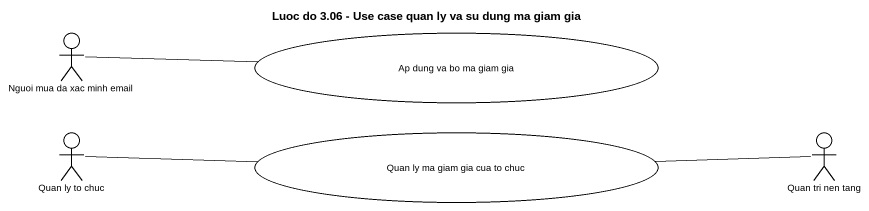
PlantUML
@startuml
title Luoc do 3.06 - Use case quan ly va su dung ma giam gia
actor "Nguoi mua da xac minh email" as Nguoi_mua_da_xac_minh_email
usecase "Ap dung va bo ma giam gia" as Ap_dung_va_bo_ma_giam_gia
actor "Quan ly to chuc" as Quan_ly_to_chuc
usecase "Quan ly ma giam gia cua to chuc" as Quan_ly_ma_giam_gia_cua_to
actor "Quan tri nen tang" as Quan_tri_nen_tang
Nguoi_mua_da_xac_minh_email -right- Ap_dung_va_bo_ma_giam_gia
Quan_ly_to_chuc -right- Quan_ly_ma_giam_gia_cua_to
Quan_tri_nen_tang -left- Quan_ly_ma_giam_gia_cua_to
@enduml
